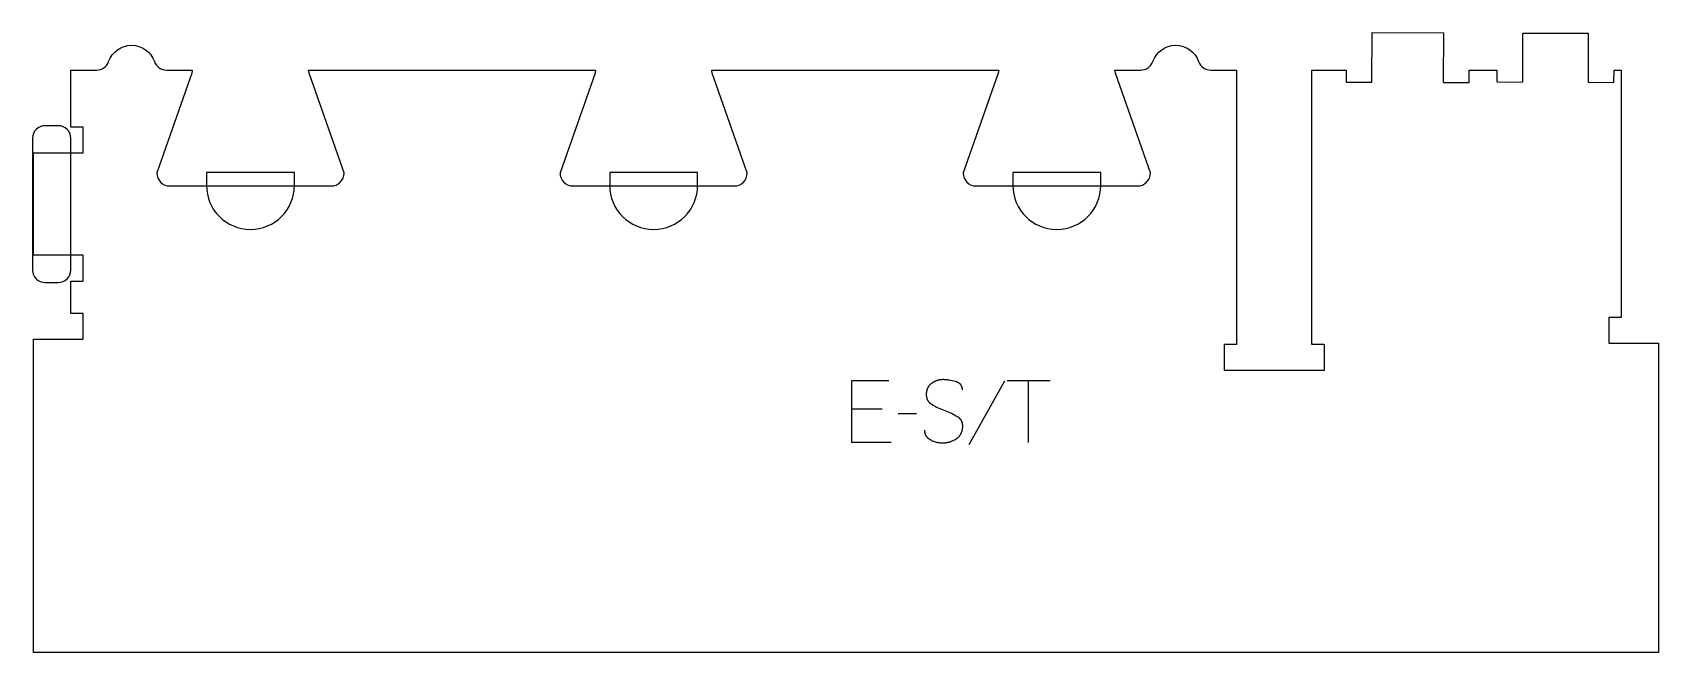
# Model space of a CAD drawing. Extents: x -393 to 393, y -132 to 168.
import ezdxf

# ---------------------------------------------------------------- set-up
doc = ezdxf.new("R2010")
doc.units = 0
for name, color, linetype in [('1_ANYTOOL_1MMDEEP_LABELS_S', 2, 'CONTINUOUS'), ('4_ANYTOOL_CUTTHROUGH_OUTSI', 5, 'CONTINUOUS'), ('5_ANYTOOL_HALF_MILL_9MM_IN', 3, 'CONTINUOUS')]:
    doc.layers.add(name, color=color, linetype=linetype)

msp = doc.modelspace()

# ---------------------------------------------------------------- linework, layer by layer
at = {"layer": '1_ANYTOOL_1MMDEEP_LABELS_S'}
for p, q in [((76.74, -0.47), (59.55, -31.24)), ((78.03, 0), (98.77, 0)), ((88.27, 0), (88.27, -30)), ((17.68, -13.93), (3.03, -13.93)), ((34.18, -16.12), (25.4, -16.2))]:
    msp.add_line(p, q, dxfattribs=at)
for points in [[(56.43, -4.59), (56.42, -4.4), (56.42, -4.31), (56.41, -4.21), (56.41, -4.12), (56.4, -4.03), (56.39, -3.95), (56.37, -3.86), (56.36, -3.77), (56.35, -3.69), (56.33, -3.6), (56.31, -3.52), (56.29, -3.44), (56.27, -3.36), (56.24, -3.28), (56.22, -3.2), (56.19, -3.12), (56.16, -3.04), (56.14, -2.97), (56.1, -2.89), (56.07, -2.82), (56.04, -2.74), (56, -2.67), (55.96, -2.6), (55.92, -2.53), (55.88, -2.46), (55.84, -2.39), (55.79, -2.33), (55.75, -2.26), (55.7, -2.2), (55.65, -2.13), (55.6, -2.07), (55.55, -2.01), (55.49, -1.95), (55.44, -1.89), (55.38, -1.83), (55.32, -1.77), (55.26, -1.71), (55.2, -1.66), (55.14, -1.6), (55.07, -1.55), (55, -1.5), (54.94, -1.45), (54.87, -1.4), (54.79, -1.35), (54.72, -1.3), (54.65, -1.25), (54.57, -1.2), (54.49, -1.16), (54.41, -1.11), (54.33, -1.07), (54.25, -1.03), (54.08, -0.95), (53.9, -0.87), (53.72, -0.8), (53.53, -0.73), (53.33, -0.66), (53.13, -0.6), (52.32, -0.38), (51.52, -0.19), (50.74, -0.03), (49.98, 0.11), (49.6, 0.16), (49.22, 0.21), (48.85, 0.25), (48.48, 0.28), (48.12, 0.31), (47.75, 0.33), (47.4, 0.34), (47.04, 0.34), (46.85, 0.34), (46.65, 0.33), (46.46, 0.33), (46.27, 0.31), (46.08, 0.3), (45.89, 0.28), (45.7, 0.25), (45.52, 0.23), (45.33, 0.2), (45.15, 0.16), (44.97, 0.12), (44.78, 0.08), (44.6, 0.04), (44.43, -0.01), (44.25, -0.06), (44.07, -0.12), (43.9, -0.18), (43.72, -0.24), (43.55, -0.31), (43.38, -0.38), (43.21, -0.45), (43.04, -0.53), (42.87, -0.61), (42.71, -0.69), (42.54, -0.78), (42.38, -0.87), (42.22, -0.97), (42.06, -1.07), (41.9, -1.17), (41.74, -1.28), (41.58, -1.39), (41.43, -1.5), (41.27, -1.62), (41.12, -1.73), (40.98, -1.85), (40.84, -1.98), (40.71, -2.1), (40.58, -2.23), (40.46, -2.36), (40.34, -2.5), (40.22, -2.64), (40.12, -2.78), (40.01, -2.93), (39.91, -3.07), (39.82, -3.23), (39.73, -3.38), (39.64, -3.54), (39.56, -3.7), (39.49, -3.86), (39.42, -4.03), (39.35, -4.2), (39.29, -4.37), (39.23, -4.55), (39.18, -4.73), (39.14, -4.91), (39.1, -5.09), (39.06, -5.28), (39.03, -5.47), (39, -5.67), (38.98, -5.87), (38.96, -6.07), (38.95, -6.27), (38.94, -6.48), (38.94, -6.69), (38.94, -6.9), (38.95, -7.11), (38.96, -7.32), (38.98, -7.53), (39.01, -7.73), (39.04, -7.92), (39.08, -8.12), (39.12, -8.3), (39.16, -8.49), (39.22, -8.67), (39.27, -8.85), (39.34, -9.03), (39.37, -9.11), (39.41, -9.2), (39.44, -9.28), (39.48, -9.36), (39.52, -9.45), (39.56, -9.53), (39.6, -9.61), (39.65, -9.69), (39.69, -9.77), (39.74, -9.84), (39.79, -9.92), (39.84, -10), (39.89, -10.07), (39.94, -10.14), (39.99, -10.22), (40.05, -10.29), (40.1, -10.36), (40.16, -10.43), (40.22, -10.5), (40.28, -10.57), (40.34, -10.64), (40.4, -10.7), (40.47, -10.77), (40.53, -10.83), (40.67, -10.96), (40.81, -11.08), (40.95, -11.2), (41.11, -11.32), (41.26, -11.43), (41.43, -11.54), (41.59, -11.64), (41.77, -11.74), (42.48, -12.13), (43.22, -12.52), (43.96, -12.88), (44.73, -13.24), (45.51, -13.59), (46.3, -13.93), (47.11, -14.26), (47.94, -14.57), (48.77, -14.88), (49.57, -15.2), (50.36, -15.54), (51.12, -15.9), (51.87, -16.27), (52.59, -16.66), (53.3, -17.07), (53.98, -17.49), (54.15, -17.6), (54.31, -17.71), (54.46, -17.83), (54.54, -17.89), (54.61, -17.95), (54.68, -18.01), (54.75, -18.07), (54.82, -18.14), (54.89, -18.2), (54.96, -18.27), (55.02, -18.33), (55.08, -18.4), (55.15, -18.47), (55.21, -18.54), (55.26, -18.61), (55.32, -18.68), (55.38, -18.75), (55.43, -18.83), (55.48, -18.9), (55.54, -18.98), (55.59, -19.06), (55.63, -19.13), (55.68, -19.21), (55.73, -19.29), (55.77, -19.37), (55.81, -19.45), (55.86, -19.54), (55.89, -19.62), (55.93, -19.7), (55.97, -19.79), (56.01, -19.88), (56.04, -19.96), (56.07, -20.05), (56.1, -20.14), (56.13, -20.23), (56.16, -20.32), (56.19, -20.42), (56.23, -20.6), (56.28, -20.8), (56.31, -20.99), (56.35, -21.19), (56.37, -21.39), (56.39, -21.6), (56.4, -21.81), (56.41, -22.03), (56.41, -22.25), (56.41, -22.47), (56.4, -22.7), (56.38, -22.93), (56.36, -23.16), (56.34, -23.39), (56.3, -23.61), (56.27, -23.83), (56.23, -24.05), (56.18, -24.26), (56.13, -24.47), (56.07, -24.68), (56.01, -24.88), (55.94, -25.08), (55.87, -25.27), (55.8, -25.46), (55.71, -25.65), (55.63, -25.83), (55.54, -26.01), (55.44, -26.19), (55.34, -26.36), (55.23, -26.53), (55.12, -26.69), (55, -26.85), (54.88, -27.01), (54.76, -27.17), (54.62, -27.32), (54.49, -27.46), (54.34, -27.6), (54.2, -27.74), (54.05, -27.88), (53.89, -28.01), (53.73, -28.14), (53.56, -28.26), (53.39, -28.38), (53.21, -28.5), (52.85, -28.72), (52.49, -28.92), (52.12, -29.11), (51.75, -29.29), (51.37, -29.45), (50.99, -29.6), (50.61, -29.74), (50.42, -29.8), (50.22, -29.86), (50.03, -29.92), (49.83, -29.97), (49.64, -30.02), (49.44, -30.06), (49.24, -30.11), (49.04, -30.15), (48.64, -30.21), (48.23, -30.27), (47.83, -30.31), (47.41, -30.33), (47, -30.34), (46.59, -30.34), (46.18, -30.33), (45.78, -30.3), (45.38, -30.26), (44.99, -30.21), (44.6, -30.15), (44.22, -30.07), (43.84, -29.98), (43.46, -29.88), (43.09, -29.76), (42.72, -29.63), (42.36, -29.49), (42, -29.34), (41.65, -29.17), (41.3, -28.99), (40.95, -28.8), (40.79, -28.7), (40.62, -28.6), (40.46, -28.49), (40.31, -28.38), (40.16, -28.27), (40.02, -28.15), (39.89, -28.04), (39.75, -27.91), (39.63, -27.79), (39.51, -27.66), (39.39, -27.53), (39.28, -27.4), (39.23, -27.33), (39.18, -27.27), (39.13, -27.2), (39.08, -27.13), (39.03, -27.06), (38.99, -26.98), (38.94, -26.91), (38.9, -26.84), (38.86, -26.77), (38.81, -26.69), (38.77, -26.62), (38.74, -26.54), (38.7, -26.47), (38.66, -26.39), (38.63, -26.31), (38.6, -26.23), (38.57, -26.15), (38.54, -26.07), (38.51, -25.99), (38.48, -25.91), (38.43, -25.75), (38.38, -25.58), (38.34, -25.41), (38.31, -25.23), (38.28, -25.06), (38.25, -24.88), (38.24, -24.69), (38.22, -24.51), (38.21, -24.32), (38.21, -24.13)], [(21.97, -30), (3.03, -30), (3.03, 0), (20.85, 0)]]:
    msp.add_lwpolyline(points, dxfattribs=at)
at = {"layer": '4_ANYTOOL_CUTTHROUGH_OUTSI'}
msp.add_lwpolyline([(73.71, 148.57), (56.81, 100.29), (56.79, 100.21, 0.414214), (63.04, 93.96), (141.04, 93.96, 0.414214), (147.29, 100.21), (147.28, 100.29), (130.38, 148.57), (130.15, 149.96), (142.55, 149.96, 0.317837), (148.44, 154.12, -0.707107), (170.6, 154.12, 0.317837), (176.49, 149.96), (188.89, 149.93), (188.89, 17.38), (183.14, 17.38, 0.414214), (182.89, 17.13), (182.89, 5.13, 0.414214), (183.14, 4.88), (231.14, 4.88, 0.414214), (231.39, 5.13), (231.39, 17.13, 0.414214), (231.14, 17.38), (225.39, 17.38), (225.39, 149.96), (241.89, 149.96), (241.88, 144.43, 0.414214), (242.13, 144.18), (254.13, 144.15, 0.414214), (254.38, 144.4), (254.44, 168.14), (288.94, 167.99), (288.88, 144.24, 0.414214), (289.13, 143.99), (301.13, 143.96, 0.414214), (301.38, 144.21), (301.39, 149.96), (314.8, 149.96), (314.79, 144.5, 0.414253), (315.04, 144.25), (327.04, 144.22, 0.414178), (327.29, 144.47), (327.3, 150.21), (327.35, 167.83), (358.94, 167.83), (358.89, 150.32), (358.88, 144.32, 0.414214), (359.13, 144.07), (371.13, 144.03, 0.414204), (371.38, 144.28), (371.39, 149.96), (374.89, 149.96), (374.89, 30.46), (369.14, 30.46, 0.414214), (368.89, 30.21), (368.89, 18.21, 0.414214), (369.14, 17.96), (392.89, 17.96), (392.89, -131.54), (-392.61, -131.54), (-392.61, 19.88), (-368.86, 19.88, 0.414214), (-368.61, 20.13), (-368.61, 32.13, 0.414214), (-368.86, 32.38), (-374.61, 32.38), (-374.61, 47.96), (-368.86, 47.96, 0.414214), (-368.61, 48.21), (-368.61, 60.21, 0.414214), (-368.86, 60.46), (-392.61, 60.46), (-392.61, 109.96), (-368.86, 109.96, 0.414214), (-368.61, 110.21), (-368.61, 122.21, 0.414214), (-368.86, 122.46), (-374.61, 122.46), (-374.61, 149.96), (-362.2, 149.96, 0.317837), (-356.31, 154.12, -0.707107), (-334.16, 154.12, 0.317837), (-328.26, 149.96), (-315.86, 149.96), (-316.1, 148.56), (-332.99, 100.29), (-333.01, 100.21, 0.414214), (-326.76, 93.96), (-248.76, 93.96, 0.414214), (-242.51, 100.21), (-242.52, 100.29), (-259.42, 148.57), (-259.65, 149.96), (-120.96, 149.96), (-121.2, 148.56), (-138.09, 100.29), (-138.11, 100.21, 0.414214), (-131.86, 93.96), (-53.86, 93.96, 0.414214), (-47.61, 100.21), (-47.62, 100.29), (-64.52, 148.57), (-64.75, 149.96), (73.94, 149.96)], format="xyb", close=True, dxfattribs=at)
at = {"layer": '5_ANYTOOL_HALF_MILL_9MM_IN'}
for points in [[(-387.11, 123.08, 0.414214), (-393.11, 117.08), (-393.11, 53.33, 0.414214), (-387.11, 47.33), (-380.61, 47.33, 0.414214), (-374.61, 53.33), (-374.61, 117.08, 0.414214), (-380.61, 123.08)], [(-309.01, 94.21, 1), (-266.51, 94.21), (-266.51, 100.46), (-309.01, 100.46)], [(-114.11, 94.21, 1), (-71.61, 94.21), (-71.61, 100.46), (-114.11, 100.46)], [(80.79, 94.21, 1), (123.29, 94.21), (123.29, 100.46), (80.79, 100.46)]]:
    msp.add_lwpolyline(points, format="xyb", close=True, dxfattribs=at)

doc.saveas('drawing.dxf')
